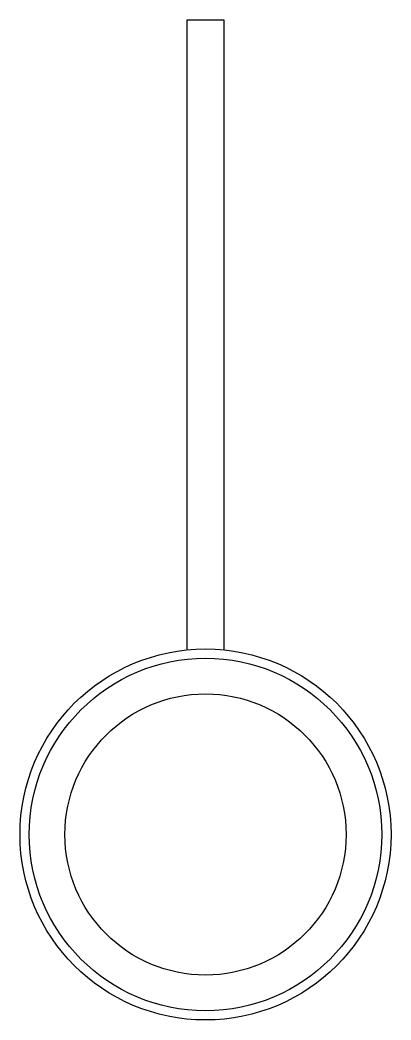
# Model space of a CAD drawing. Extents: x 6.609 to 6.809, y 86.852 to 87.391.
import ezdxf

# ---------------------------------------------------------------- set-up
doc = ezdxf.new("R2010")
doc.units = 0
doc.header["$MEASUREMENT"] = 0
doc.layers.get('0').update_dxf_attribs({"linetype": 'CONTINUOUS'})

msp = doc.modelspace()

# ---------------------------------------------------------------- linework, layer by layer
for p, q in [((6.71913, 87.39105), (6.69913, 87.39105)), ((6.69913, 87.39105), (6.69913, 87.05147)), ((6.71913, 87.05147), (6.71913, 87.39105))]:
    msp.add_line(p, q)
for radius in [0.1, 0.095, 0.07579]:
    msp.add_circle((6.70913, 86.95197), radius)

doc.saveas('drawing.dxf')
